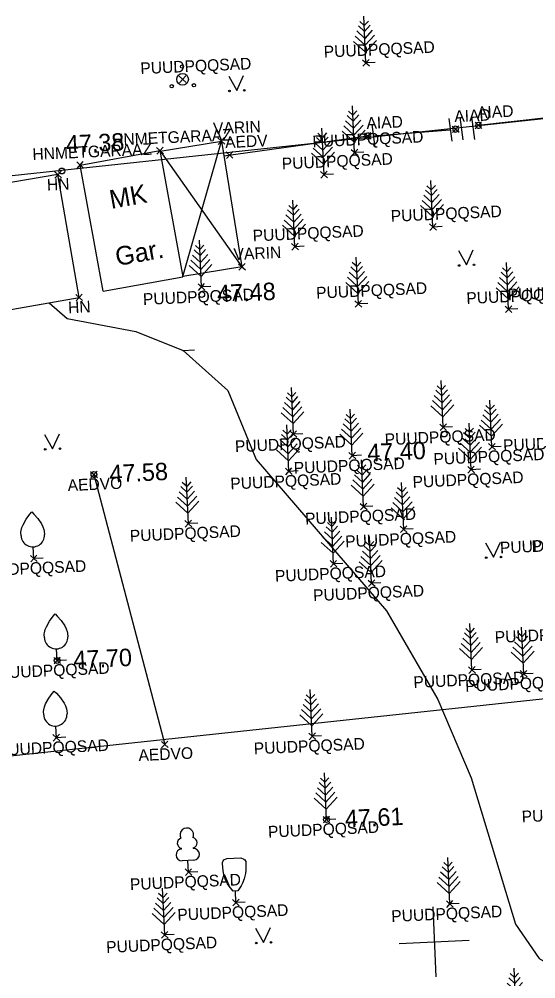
# Model space of a CAD drawing. Extents: x 642239 to 642427, y 6455849 to 6456008.
# Drawn here: x 642327 to 642349.12, y 6455902.9 to 6455944.04 of the extents above; entities that cross this region are included whole.
import ezdxf

# ---------------------------------------------------------------- set-up
doc = ezdxf.new("R2010")
doc.units = 0
for name, color, linetype in [('Level 1', 7, 'Continuous'), ('Level 14', 7, 'Continuous'), ('Level 17', 7, 'Continuous'), ('Level 18', 7, 'Continuous'), ('Level 19', 7, 'Continuous'), ('Level 2', 7, 'Continuous'), ('Level 20', 7, 'Continuous'), ('Level 22', 7, 'Continuous'), ('Level 23', 7, 'Continuous'), ('Level 27', 7, 'Continuous'), ('Level 7', 7, 'Continuous')]:
    doc.layers.add(name, color=color, linetype=linetype)

# ---------------------------------------------------------------- blocks, each defined once
blk = doc.blocks.new('BM')
at = {"layer": 'Level 1'}
for points in [[(18.1, 178.1), (0, 160), (-18.1, 178.1)], [(40, 0), (0, 0), (0, 200)], [(33, 138), (0, 105), (-33, 138)], [(24.9, 159.9), (0, 135), (-24.9, 159.9)], [(49.2, 94.2), (0, 45), (-49.2, 94.2)], [(41.1, 116.1), (0, 75), (-41.1, 116.1)]]:
    blk.add_lwpolyline(points, dxfattribs=at)
blk = doc.blocks.new('BL')
at = {"layer": 'Level 1'}
for points in [[(-25.9, 146.6), (-25.9, 146.6)], [(25.9, 146.6), (25.9, 146.6)], [(-25, 100), (-25, 100), (-25, 103.2), (-25, 103.2)], [(25, 103.2), (25, 100), (25, 100)], [(25, 103.2), (25, 103.2)], [(25, 50), (-25, 50), (-25, 50)], [(40, 0), (0, 0), (0, 50)]]:
    blk.add_lwpolyline(points, dxfattribs=at)
for centre, radius, start, end in [((0, 160), 29.2, 332.5799, 207.4201), ((-20, 125), 22.4, 105.2441, 257.079), ((20, 125), 22.4, 282.921, 74.7559), ((-25, 75), 25, 90, 270), ((25, 75), 25, 270, 90)]:
    blk.add_arc(centre, radius, start, end, dxfattribs=at)
blk = doc.blocks.new('BK')
at = {"layer": 'Level 1'}
blk.add_lwpolyline([(30, 190), (42.8, 185), (46.8, 181.3), (49.8, 174.2), (50, 170), (48.5, 138.1), (46.1, 122.5), (40, 100), (32.3, 82.5), (25.8, 71.3), (10, 50), (-10, 50), (-25.8, 71.3), (-32.3, 82.5), (-40, 100), (-46.1, 122.5), (-48.5, 138.1), (-50, 170), (-49.8, 174.2), (-46.8, 181.3), (-42.8, 185), (-30, 190), (30, 190)], close=True, dxfattribs=at)
blk.add_lwpolyline([(40, 0), (0, 0), (0, 50)], dxfattribs=at)
blk = doc.blocks.new('BOUN')
at = {"layer": 'Level 1'}
for points in [[(-50, 100), (-50, 115), (-49, 121.6), (-45.3, 134.4), (-39.6, 146.7), (-25, 170), (-9, 190.5), (0, 200), (9, 190.5), (25, 170), (39.6, 146.7), (45.3, 134.4), (49, 121.6), (50, 115), (50, 100), (50, 100)], [(-50, 100), (-50, 100)], [(40, 0), (0, 0), (0, 50)]]:
    blk.add_lwpolyline(points, dxfattribs=at)
blk.add_arc((0, 100), 50, 180, 0, dxfattribs=at)
blk = doc.blocks.new('SC65816')
at = {"layer": 'Level 1'}
for p, q in [((-14, -14), (14, 14)), ((-14, 14), (14, -14))]:
    blk.add_line(p, q, dxfattribs=at)
blk = doc.blocks.new('RIST')
at = {"layer": 'Level 1'}
for points in [[(0, 150), (0, -150)], [(-150, 0), (150, 0)]]:
    blk.add_lwpolyline(points, dxfattribs=at)
blk = doc.blocks.new('TILA')
at = {"layer": 'Level 1'}
blk.add_lwpolyline([(0, 0), (50, 0)], dxfattribs=at)
blk = doc.blocks.new('KMURU')
at = {"layer": 'Level 1'}
for points in [[(-31.8, 62.8), (0, 0), (31.8, 62.8)], [(0, 0), (0, 0)]]:
    blk.add_lwpolyline(points, dxfattribs=at)
for centre in [(-31.8, -0.8), (31.8, -0.8)]:
    blk.add_circle(centre, 3.45, dxfattribs=at)
blk = doc.blocks.new('PMV')
at = {"layer": 'Level 1'}
for start, end in [(0, 180), (180, 0)]:
    blk.add_arc((0, 0), 12.5, start, end, dxfattribs=at)
blk = doc.blocks.new('BP')
at = {"layer": 'Level 1'}
for centre, radius in [((0, 55), 7.07), ((0, 0), 25), ((-47.6, -27.5), 7.07), ((47.6, -27.5), 7.07)]:
    blk.add_circle(centre, radius, dxfattribs=at)

msp = doc.modelspace()

# ---------------------------------------------------------------- linework, layer by layer
at = {"layer": 'Level 14'}
for points in [[(642299.421, 6455889.334), (642339.075, 6455889.886), (642352.849, 6455891.67), (642354.653, 6455892.753), (642355.714, 6455894.193), (642354.262, 6455908.869), (642354.262, 6455908.869), (642352.435, 6455927.115), (642352.435, 6455927.115), (642351.122, 6455939.985), (642346.668, 6455939.485)], [(642345.393, 6455939.772), (642345.526, 6455938.801)], [(642345.869, 6455939.838), (642346.002, 6455938.867)], [(642346.373, 6455939.855), (642346.506, 6455938.883)], [(642342.101, 6455939.523), (642342.234, 6455938.552)], [(642342.168, 6455939.037), (642345.459, 6455939.287)], [(642335.764, 6455938.177), (642341.929, 6455939.029)], [(642330.202, 6455924.516), (642333.235, 6455912.944)]]:
    msp.add_lwpolyline(points, dxfattribs=at)
at = {"layer": 'Level 17'}
for points in [[(642269.287, 6455979.845), (642269.002, 6455975.518), (642276.153, 6455943.889), (642362.217, 6455954.029), (642360.751, 6455964.423), (642403.574, 6455970.805), (642403.404, 6455948.447), (642351.197, 6455939.954), (642310.038, 6455935.528), (642278.799, 6455932.187)], [(642310.038, 6455935.528), (642312.63, 6455910.952), (642353.792, 6455915.378), (642354.717, 6455906.657)]]:
    msp.add_lwpolyline(points, dxfattribs=at)
at = {"layer": 'Level 2'}
for points in [[(642333.031, 6455938.385), (642335.66, 6455938.813), (642336.539, 6455933.421), (642336.539, 6455933.421), (642334.002, 6455933.007)], [(642334.002, 6455933.007), (642335.66, 6455938.813)], [(642330.59, 6455932.375), (642329.613, 6455937.784), (642333.028, 6455938.401), (642333.028, 6455938.401), (642334.005, 6455932.992)], [(642333.028, 6455938.401), (642336.539, 6455933.421)], [(642330.59, 6455932.375), (642334.005, 6455932.992)]]:
    msp.add_lwpolyline(points, dxfattribs=at)
msp.add_lwpolyline([(642324.026, 6455936.598), (642324.142, 6455935.901), (642324.142, 6455935.901), (642311.215, 6455933.644), (642311.912, 6455929.308), (642311.912, 6455929.308), (642326.109, 6455931.678), (642326.109, 6455931.678), (642326.137, 6455931.511), (642329.567, 6455932.107), (642328.66, 6455937.372), (642324.026, 6455936.598)], close=True, dxfattribs=at)
at = {"layer": 'Level 20'}
for centre in [(642328.827, 6455937.528), (642334.816, 6455932.236), (642345.197, 6455926.252), (642330.202, 6455924.516), (642328.626, 6455916.544), (642340.163, 6455909.724)]:
    msp.add_circle(centre, 0.125, dxfattribs=at)
at = {"layer": 'Level 27'}
msp.add_lwpolyline([(642328.279, 6455931.883), (642329.057, 6455931.208), (642331.991, 6455930.653), (642334.023, 6455929.829), (642335.93, 6455928.117), (642337.142, 6455925.164), (642342.737, 6455918.666), (642344.934, 6455914.875), (642346.36, 6455911.507), (642348.248, 6455905.234), (642349.262, 6455903.776), (642351.309, 6455902.593), (642355.916, 6455900.479), (642360.003, 6455899.028), (642363.135, 6455897.308)], dxfattribs=at)

# ---------------------------------------------------------------- block references
at = {"layer": 'Level 14', "xscale": 0.009999011356682092, "yscale": 0.00999901135668209, "rotation": 2.564140447406927}
for name, p in [('PMV', (642345.692, 6455939.322)), ('PMV', (642346.668, 6455939.485)), ('PMV', (642341.929, 6455939.029)), ('SC65816', (642336.01, 6455938.211)), ('SC65816', (642330.202, 6455924.516)), ('SC65816', (642333.235, 6455912.944))]:
    msp.add_blockref(name, p, dxfattribs=at)
at = {"layer": 'Level 18', "xscale": 0.009999011356682092, "yscale": 0.00999901135668209, "rotation": 2.564140447406927}
for p in [(642336.322, 6455940.98), (642346.157, 6455933.5), (642328.432, 6455925.617), (642347.318, 6455920.971), (642337.47, 6455904.455)]:
    msp.add_blockref('KMURU', p, dxfattribs=at)
at = {"layer": 'Level 19', "xscale": 0.009999011356682092, "yscale": 0.00999901135668209, "rotation": 2.564140447406927}
for p in [(642341.852, 6455942.166), (642333.998, 6455941.456), (642345.692, 6455939.322), (642346.668, 6455939.485), (642341.929, 6455939.029), (642341.366, 6455938.32), (642340.056, 6455937.372), (642344.721, 6455935.124), (642338.809, 6455934.284), (642334.807, 6455932.558), (642341.526, 6455931.831), (642347.959, 6455931.601), (642345.161, 6455926.543), (642338.747, 6455926.247), (642347.248, 6455925.706), (642341.266, 6455925.323), (642346.354, 6455924.722), (642338.549, 6455924.651), (642341.75, 6455923.146), (642334.245, 6455922.41), (642343.468, 6455922.171), (642327.627, 6455920.917), (642340.462, 6455920.69), (642342.094, 6455919.861), (642328.626, 6455916.544), (642346.389, 6455916.138), (642348.607, 6455915.975), (642328.594, 6455913.235), (642339.554, 6455913.296), (642340.163, 6455909.724), (642334.251, 6455907.473), (642336.281, 6455906.167), (642345.441, 6455906.108), (642333.232, 6455904.78)]:
    msp.add_blockref('SC65816', p, dxfattribs=at)
at = {"layer": 'Level 2', "xscale": 0.009999011356682092, "yscale": 0.00999901135668209, "rotation": 2.564140447406927}
for p in [(642335.66, 6455938.813), (642333.028, 6455938.401), (642329.613, 6455937.784), (642328.66, 6455937.372), (642336.539, 6455933.421), (642329.567, 6455932.107)]:
    msp.add_blockref('SC65816', p, dxfattribs=at)
at = {"layer": 'Level 22', "xscale": 0.009999011356682092, "yscale": 0.00999901135668209, "rotation": 2.564140447406927}
msp.add_blockref('RIST', (642344.778, 6455904.484), dxfattribs=at)
at = {"layer": 'Level 27', "xscale": 0.009999011356682092, "yscale": 0.00999901135668209, "rotation": 2.564140447406927}
msp.add_blockref('TILA', (642334.005, 6455929.836), dxfattribs=at)
at = {"layer": 'Level 7', "xscale": 0.009999011356682092, "yscale": 0.00999901135668209, "rotation": 2.564140447406927}
for name, p in [('BM', (642341.852, 6455942.166)), ('BP', (642333.998, 6455941.456)), ('BM', (642341.366, 6455938.32)), ('BM', (642340.056, 6455937.372)), ('BM', (642344.721, 6455935.124)), ('BM', (642338.809, 6455934.284)), ('BM', (642334.807, 6455932.558)), ('BM', (642341.526, 6455931.831)), ('BM', (642347.959, 6455931.601)), ('BM', (642338.747, 6455926.247)), ('BM', (642345.161, 6455926.543)), ('BM', (642341.266, 6455925.323)), ('BM', (642347.248, 6455925.706)), ('BM', (642338.549, 6455924.651)), ('BM', (642346.354, 6455924.722)), ('BM', (642341.75, 6455923.146)), ('BM', (642334.245, 6455922.41)), ('BM', (642343.468, 6455922.171)), ('BOUN', (642327.627, 6455920.917)), ('BM', (642340.462, 6455920.69)), ('BM', (642342.094, 6455919.861)), ('BOUN', (642328.626, 6455916.544)), ('BM', (642346.389, 6455916.138)), ('BM', (642348.607, 6455915.975)), ('BOUN', (642328.594, 6455913.235)), ('BM', (642339.554, 6455913.296)), ('BM', (642340.163, 6455909.724)), ('BL', (642334.251, 6455907.473)), ('BK', (642336.281, 6455906.167)), ('BM', (642345.441, 6455906.108)), ('BM', (642333.232, 6455904.78)), ('BM', (642348.284, 6455901.35))]:
    msp.add_blockref(name, p, dxfattribs=at)

# ---------------------------------------------------------------- texts
at = {"layer": 'Level 2'}
for s, p in [('MK', (642330.943, 6455935.9)), ('Gar.', (642331.194, 6455933.451))]:
    msp.add_text(s, height=0.7999, rotation=10.2375, dxfattribs=at).set_placement(p)
at = {"layer": 'Level 20'}
for s, p in [('47.38', (642329.013, 6455938.3)), ('47.48', (642335.493, 6455931.891)), ('47.40', (642341.923, 6455925.071)), ('47.58', (642330.879, 6455924.171)), ('47.70', (642329.338, 6455916.2)), ('47.61', (642340.965, 6455909.384))]:
    msp.add_text(s, height=0.7499, rotation=2.5641, dxfattribs=at).set_placement(p)
at = {"layer": 'Level 23'}
for s, height, p in [('PUUDPQQSAD', 0.5, (642340.055, 6455942.389)), ('PUUDPQQSAD', 0.5, (642332.201, 6455941.679)), ('AIAD', 0.5, (642345.644, 6455939.624)), ('AIAD', 0.5, (642346.619, 6455939.786)), ('VARIN', 0.5, (642335.314, 6455939.101)), ('AIAD', 0.5, (642341.881, 6455939.33)), ('HNMETGARAAZ', 0.49995, (642330.993, 6455938.613)), ('AEDV', 0.5, (642335.83, 6455938.506)), ('PUUDPQQSAD', 0.5, (642339.569, 6455938.543)), ('HNMETGARAAZ', 0.49995, (642327.578, 6455937.997)), ('PUUDPQQSAD', 0.5, (642338.259, 6455937.595)), ('HN', 0.5, (642328.199, 6455936.688)), ('PUUDPQQSAD', 0.5, (642342.924, 6455935.347)), ('PUUDPQQSAD', 0.5, (642337.012, 6455934.507)), ('VARIN', 0.5, (642336.192, 6455933.709)), ('PUUDPQQSAD', 0.5, (642339.729, 6455932.054)), ('PUUDPQQSAD', 0.5, (642347.933, 6455931.98)), ('PUUDPQQSAD', 0.5, (642332.312, 6455931.783)), ('PUUDPQQSAD', 0.5, (642346.162, 6455931.824)), ('HN', 0.5, (642329.105, 6455931.424)), ('PUUDPQQSAD', 0.5, (642336.252, 6455925.472)), ('PUUDPQQSAD', 0.5, (642342.666, 6455925.769)), ('PUUDPQQSAD', 0.5, (642347.735, 6455925.515)), ('PUUDPQQSAD', 0.5, (642344.753, 6455924.931)), ('PUUDPQQSAD', 0.5, (642338.771, 6455924.548)), ('PUUDPQQSAD', 0.5, (642336.054, 6455923.877)), ('PUUDPQQSAD', 0.5, (642343.859, 6455923.947)), ('AEDVO', 0.5, (642329.086, 6455923.803)), ('PUUDPQQSAD', 0.5, (642339.255, 6455922.37)), ('PUUDPQQSAD', 0.5, (642331.75, 6455921.636)), ('PUUDPQQSAD', 0.5, (642340.973, 6455921.397)), ('PUUDPQQSAD', 0.5, (642347.601, 6455921.13)), ('PUUDPQQSAD', 0.5, (642348.955, 6455921.194)), ('PUUDPQQSAD', 0.5, (642325.132, 6455920.142)), ('PUUDPQQSAD', 0.5, (642337.967, 6455919.915)), ('PUUDPQQSAD', 0.5, (642339.599, 6455919.086)), ('PUUDPQQSAD', 0.5, (642347.379, 6455917.294)), ('PUUDPQQSAD', 0.5, (642326.131, 6455915.769)), ('PUUDPQQSAD', 0.5, (642343.894, 6455915.363)), ('PUUDPQQSAD', 0.5, (642346.112, 6455915.2)), ('PUUDPQQSAD', 0.5, (642326.099, 6455912.46)), ('PUUDPQQSAD', 0.5, (642337.059, 6455912.522)), ('AEDVO', 0.5, (642332.119, 6455912.231)), ('PUUDPQQSAD', 0.5, (642348.532, 6455909.604)), ('PUUDPQQSAD', 0.5, (642337.668, 6455908.949)), ('PUUDPQQSAD', 0.5, (642331.756, 6455906.698)), ('PUUDPQQSAD', 0.5, (642333.786, 6455905.392)), ('PUUDPQQSAD', 0.5, (642342.946, 6455905.333)), ('PUUDPQQSAD', 0.5, (642330.737, 6455904.005))]:
    msp.add_text(s, height=height, rotation=2.5641, dxfattribs=at).set_placement(p)

doc.saveas('drawing.dxf')
